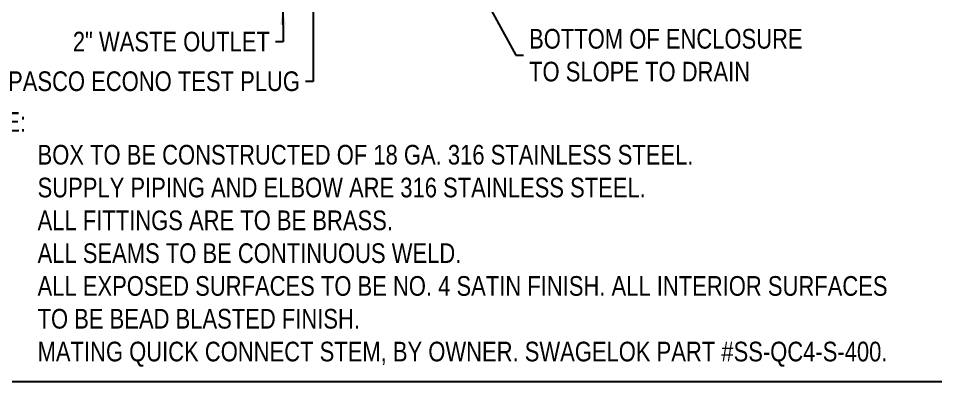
# Model space of a CAD drawing. Header units: inches. Extents: x 1743 to 1787.7, y 1504.4 to 1539.
# Drawn here: x 1752.92 to 1772.37, y 1504.38 to 1512.07 of the extents above; entities that cross this region are included whole.
import ezdxf

# ---------------------------------------------------------------- set-up
doc = ezdxf.new("R2010")
doc.units = ezdxf.units.IN
doc.header["$LTSCALE"] = 1.5
doc.header["$MEASUREMENT"] = 0
doc.layers.get('Defpoints').update_dxf_attribs({"color": 140})
doc.layers.add('m-anno-text', color=72, linetype='Continuous')
doc.styles.get("Standard").update_dxf_attribs({"font": 'arial.ttf'})
doc.styles.add('VBFA', font='arial.ttf', dxfattribs={"width": 0.8, "height": 0.4168})
doc.dimstyles.get("Standard").update_dxf_attribs({"dimtxt": 0.18, "dimasz": 0.18, "dimexe": 0.18, "dimexo": 0.0625, "dimgap": 0.09, "dimtad": 0, "dimtih": 1, "dimtoh": 1, "dimdec": 4, "dimzin": 3, "dimdsep": 46, "dimlunit": 4, "dimtxsty": 'Standard', "dimcen": 0.09, "dimadec": 0, "dimazin": 0, "dimtfac": 1, "dimtdec": 4, "dimtofl": 0, "dimtmove": 0, "dimatfit": 3, "dimfxl": 1, "dimtolj": 1, "dimtzin": 0, "dimarcsym": 0})

msp = doc.modelspace()

# ---------------------------------------------------------------- linework, layer by layer
at = {"layer": 'Defpoints'}
msp.add_lwpolyline([(1742.96811, 1504.37777), (1787.69004, 1504.37777), (1787.69004, 1538.95927), (1742.96811, 1538.95927)], close=True, dxfattribs=at)

# ---------------------------------------------------------------- texts
at = {"layer": 'm-anno-text', "char_height": 0.4168, "style": 'VBFA'}
for s, insert, width, attachment_point in [('2" WASTE OUTLET', (1758.2558, 1511.57712), 7.0329591, 6), ('\\A1;BOTTOM OF ENCLOSURE TO SLOPE TO DRAIN', (1763.74907, 1511.28941), 6.3352821, 4), ('PASCO ECONO TEST PLUG', (1758.89285, 1510.73774), 7.0329591, 6), ('NOTE:\\P\\pxi-3,l4,t4;1.^IBOX TO BE CONSTRUCTED OF 18 GA. 316 STAINLESS STEEL.\\P2.^ISUPPLY PIPING AND ELBOW ARE 316 STAINLESS STEEL.\\P3.^IALL FITTINGS ARE TO BE BRASS.\\P4.^IALL SEAMS TO BE CONTINUOUS WELD.\\P5.^IALL EXPOSED SURFACES TO BE NO. 4 SATIN FINISH. ALL INTERIOR SURFACES TO BE BEAD BLASTED FINISH.\\P6.^IMATING QUICK CONNECT STEM, BY OWNER. SWAGELOK PART #SS-QC4-S-400.', (1751.66518, 1510.08717), 19.7007767, 1)]:
    msp.add_mtext(s, dxfattribs=dict(at, insert=insert, width=width, attachment_point=attachment_point))

# ---------------------------------------------------------------- leaders
at = {"layer": 'm-anno-text'}
for points in [[(1761.81657, 1514.32239), (1763.46907, 1511.28941), (1763.62907, 1511.28941)], [(1759.17285, 1513.0194), (1759.17285, 1510.73774), (1759.01285, 1510.73774)], [(1758.53216, 1512.29016), (1758.5358, 1511.57712), (1758.3758, 1511.57712)]]:
    msp.add_leader(points, dimstyle='Standard', override={"dimscale": 1.95}, dxfattribs=at)

doc.saveas('drawing.dxf')
